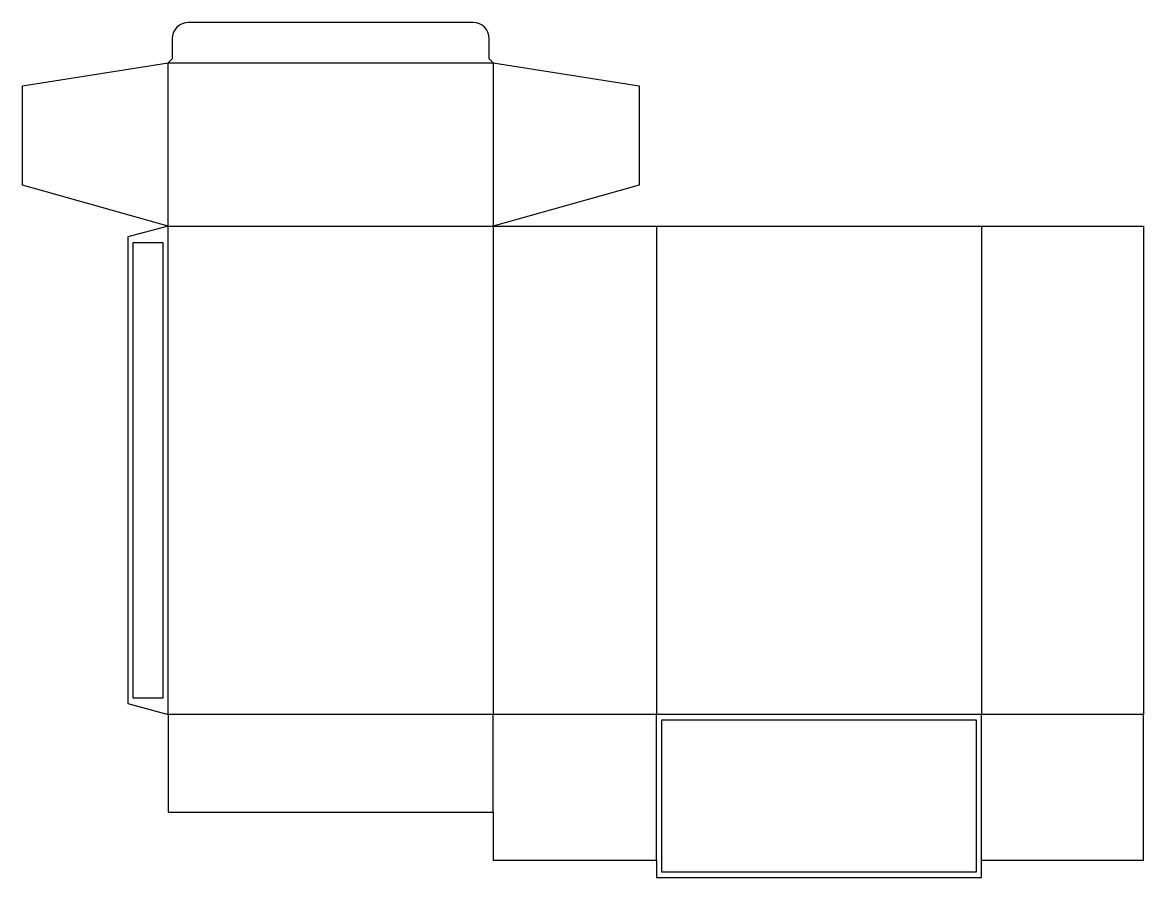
# Model space of a CAD drawing. Header units: millimetres. Extents: x 0 to 415, y 0 to 317.
import ezdxf

# ---------------------------------------------------------------- set-up
doc = ezdxf.new("R2010")
doc.units = ezdxf.units.MM
for name, color, linetype in [('CREASE', 5, 'CONTINUOUS'), ('CUT', 1, 'CONTINUOUS'), ('GLUE', 2, 'CONTINUOUS')]:
    doc.layers.add(name, color=color, linetype=linetype)

msp = doc.modelspace()

# ---------------------------------------------------------------- linework, layer by layer
at = {"layer": 'CREASE'}
for p, q in [((54, 241.35), (54, 301.8)), ((54, 301.8), (174.45, 301.8)), ((174.45, 301.8), (174.45, 241.35)), ((54, 60.45), (54, 241.35)), ((54, 241.35), (174.45, 241.35)), ((174.45, 241.35), (174.45, 60.45)), ((234.9, 241.35), (234.9, 60.45)), ((355.35, 241.35), (355.35, 60.45)), ((174.45, 60.45), (54, 60.45)), ((234.9, 60.45), (174.45, 60.45)), ((355.35, 60.45), (234.9, 60.45)), ((415.35, 60.45), (355.35, 60.45))]:
    msp.add_line(p, q, dxfattribs=at)
at = {"layer": 'CUT'}
for p, q in [((166.95, 316.8), (61.5, 316.8)), ((55.5, 310.8), (55.5, 303.3)), ((172.95, 303.3), (172.95, 310.8)), ((55.5, 303.3), (54, 301.8)), ((174.45, 301.8), (172.95, 303.3)), ((0, 293.25), (54, 301.8)), ((174.45, 301.8), (228.45, 293.25)), ((0, 256.462), (0, 293.25)), ((228.45, 293.25), (228.45, 256.462)), ((54, 241.35), (0, 256.462)), ((228.45, 256.462), (174.45, 241.35)), ((54, 241.35), (39, 237.331)), ((174.45, 241.35), (234.9, 241.35)), ((234.9, 241.35), (355.35, 241.35)), ((355.35, 241.35), (415.35, 241.35)), ((415.35, 241.35), (415.35, 60.45)), ((39, 237.331), (39, 64.469)), ((39, 64.469), (54, 60.45)), ((54, 60.45), (54, 24.18)), ((174.45, 24.18), (174.45, 60.45)), ((234.9, 6.45), (234.9, 60.45)), ((355.35, 6.45), (355.35, 60.45)), ((415.35, 6.45), (415.35, 60.45)), ((54, 24.18), (174.45, 24.18)), ((174.45, 24.18), (174.45, 6.45)), ((174.45, 6.45), (234.9, 6.45)), ((234.9, 6.45), (234.9, 0)), ((355.35, 0), (355.35, 6.45)), ((355.35, 6.45), (415.35, 6.45)), ((234.9, 0), (355.35, 0))]:
    msp.add_line(p, q, dxfattribs=at)
for centre, start, end in [((61.5, 310.8), 90, 180), ((166.95, 310.8), 0, 90)]:
    msp.add_arc(centre, 6, start, end, dxfattribs=at)
at = {"layer": 'GLUE'}
for p, q in [((41, 235.331), (52, 235.331)), ((41, 66.469), (41, 235.331)), ((52, 235.331), (52, 66.469)), ((52, 66.469), (41, 66.469)), ((236.9, 58.45), (353.35, 58.45)), ((236.9, 2), (236.9, 58.45)), ((353.35, 58.45), (353.35, 2)), ((353.35, 2), (236.9, 2))]:
    msp.add_line(p, q, dxfattribs=at)

doc.saveas('drawing.dxf')
